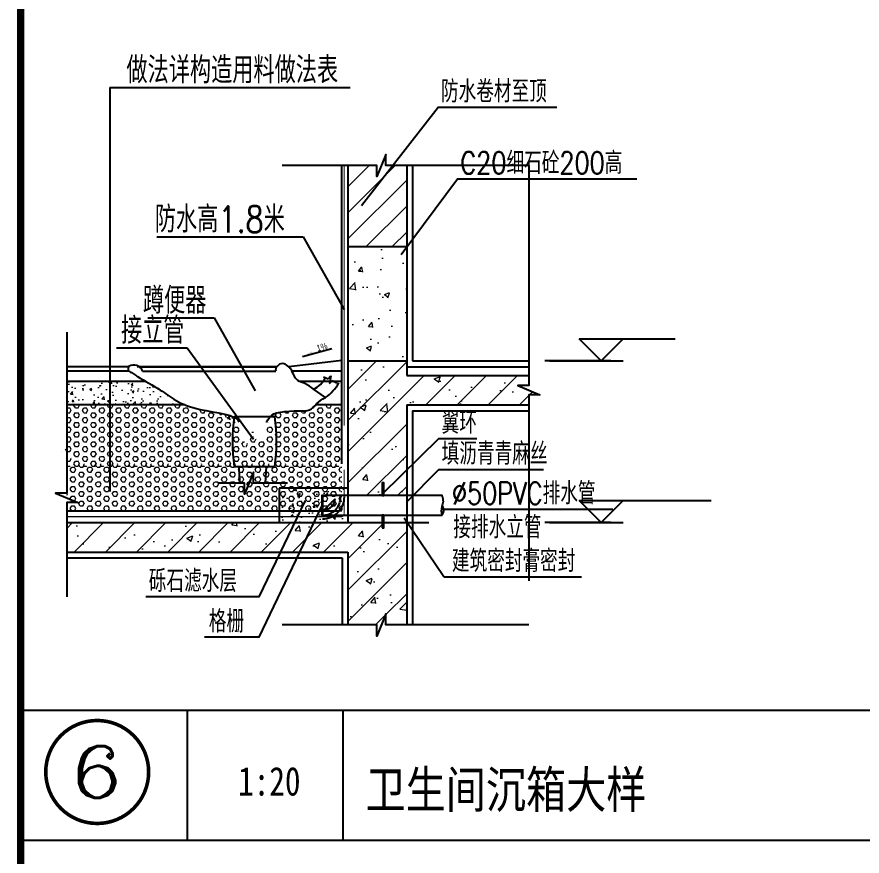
# Model space of a CAD drawing. Extents: x 2265485 to 2764500, y -717688 to -411246.
# Drawn here: x 2711530 to 2713830, y -682057 to -679775 of the extents above; entities that cross this region are included whole.
import ezdxf
from ezdxf.enums import TextEntityAlignment as Align

# ---------------------------------------------------------------- set-up
doc = ezdxf.new("R2010")
doc.units = 0
doc.header["$LTSCALE"] = 1000
doc.header["$MEASUREMENT"] = 0
doc.layers.get('0').update_dxf_attribs({"linetype": 'CONTINUOUS'})
for name, color, linetype in [('2', 57, 'CONTINUOUS'), ('c景森a-厨厕', 14, 'CONTINUOUS'), ('DIM_ELEV', 3, 'CONTINUOUS'), ('f景森a-符号', 125, 'CONTINUOUS'), ('f符号', 125, 'CONTINUOUS'), ('k-看线', 1, 'CONTINUOUS'), ('l景森a-楼电梯', 53, 'CONTINUOUS'), ('m-抹灰线', 57, 'CONTINUOUS'), ('m景森a-抹灰线', 57, 'CONTINUOUS'), ('PUB_HATCH', 8, 'CONTINUOUS'), ('PUB_TEXT', 7, 'CONTINUOUS'), ('PUB_TITLE', 4, 'CONTINUOUS'), ('s-索引', 123, 'CONTINUOUS'), ('t景森a-砼', 6, 'CONTINUOUS'), ('WALL', 4, 'CONTINUOUS'), ('建筑', 2, 'CONTINUOUS'), ('砼', 6, 'CONTINUOUS'), ('符号', 125, 'CONTINUOUS'), ('细线', 8, 'CONTINUOUS')]:
    doc.layers.add(name, color=color, linetype=linetype)
doc.layers.add('填充', color=8, linetype='CONTINUOUS', lineweight=13)
doc.styles.add('-黑体', font='simhei.ttf')
doc.styles.add('COMP', font='complex_.ttf', dxfattribs={"bigfont": 'hztxt'})
doc.styles.add('HZTXT', font='txt.shx', dxfattribs={"width": 0.8, "bigfont": 'hztxt0.shx'})
doc.styles.add('景森尺寸文字', font='景森细字型.SHX', dxfattribs={"width": 0.7, "bigfont": '景森汉字.shx'})

# ---------------------------------------------------------------- blocks, each defined once
blk = doc.blocks.new('_INDEX1')
at = {"const_width": 0.035}
blk.add_lwpolyline([(-0.5, 0, 1), (0.5, 0, 1)], format="xyb", close=True, dxfattribs=at)
at = {"style": 'COMP', "width": 1.388086642599278}
blk.add_attdef('1', text='', height=0.5, dxfattribs=at).set_placement((-0.25, -0.25), (0.25, -0.25), align=Align.FIT)
blk = doc.blocks.new('景森箭头03')
at = {"layer": '符号'}
blk.add_line((0, 0), (11.5, 0), dxfattribs=at)
blk.add_solid([(7.499999999999998, 1), (11.5, 0), (6.999999999999998, 0)], dxfattribs=at)
at = {"layer": '符号', "style": '景森尺寸文字', "width": 0.7}
blk.add_attdef('2%', text='', height=2.399999999999999, dxfattribs=at).set_placement((3.395155748497927, 1.614453559770482), align=Align.MIDDLE)
blk = doc.blocks.new('ad')
at = {"layer": 'k-看线'}
h = blk.add_hatch(dxfattribs=at)
h.set_pattern_fill('ANSI31', color=256, scale=150, style=0)
h.set_pattern_definition([(135, (1265740.84910036, -528489.865911398), (168.3798022700466, 168.3798022700466), [])])
h.paths.add_polyline_path([(1266257.34386894, -527044.1544806976), (1266268.543080887, -527044.1544806976), (1266268.543080887, -526958.1526710965), (1266257.34386894, -526958.1526710965)])
for points in [[(1266257.34386894, -527044.1544806976), (1266268.543080887, -527044.1544806976), (1266268.543080887, -526958.1526710965), (1266257.34386894, -526958.1526710965)], [(1266257.343868939, -527263.704465338), (1266268.543080887, -527263.704465338), (1266268.543080887, -527177.702655737), (1266257.343868939, -527177.702655737)]]:
    blk.add_hatch(color=256, dxfattribs=at).paths.add_polyline_path(points)
at = {"layer": '填充'}
h = blk.add_hatch(dxfattribs=at)
h.set_pattern_fill('普通砖', color=256, scale=50, style=0)
h.set_pattern_definition([(45, (1199381.836328719, -520046.263566847), (-88.38838300365748, 88.3883830036575), [])])
h.paths.add_polyline_path([(1266423.517782639, -525350.324852151), (1266423.517782639, -524799.431625349), (1266282.62268581, -524799.431625349), (1266282.62268581, -524724.431625349), (1266220.12268581, -524874.431625349), (1266220.12268581, -524799.431625349), (1266023.517782639, -524799.431625349), (1266023.517782639, -525350.324852151)])
h = blk.add_hatch(dxfattribs=at)
h.set_pattern_fill('混凝土', color=256, scale=50, style=0)
h.set_pattern_definition([(49.99999999999999, (1199381.836328719, -520136.019241847), (358.6300913003767, -31.37606749129755), [37.5, -412.5]), (355, (1199381.836328719, -520136.019241847), (-69.3756668065, 376.0960668500059), [30, -330]), (100.4514, (1199411.722168719, -520138.633911847), (289.2546908570108, 344.7197710304768), [31.87009499999998, -350.5710559999996]), (46.18420000000002, (1199381.836328719, -520036.019241847), (533.6205243128222, -82.75950716450905), [56.24999999999999, -618.7499999999998]), (96.63559999999998, (1199426.304701219, -520042.915895347), (467.3313527743517, 487.0589354502209), [47.80514399999994, -525.8564999999991]), (351.1842, (1199381.836328719, -520036.019241847), (467.3309725668136, 487.0593004626623), [45, -495]), (21, (1199431.836328719, -520061.019241847), (298.4535260592309, -201.3094453326694), [37.5, -412.5]), (326.0000000000001, (1199431.836328719, -520061.019241847), (121.6576659607909, 362.5750225234265), [30, -330]), (71.4514, (1199456.707445219, -520077.795044847), (420.111314290745, 161.2652483549762), [31.870095, -350.571056]), (37.50000000000001, (1199381.836328719, -520136.019241847), (6.079927658645334, 166.4469269156558), [0, -326, 0, -335, 0, -331.25]), (7.499999999999999, (1199381.836328719, -520136.019241847), (131.5347687210743, 197.2058559411801), [0, -191, 0, -318.5, 0, -126.25]), (327.5, (1199270.336328719, -520136.019241847), (266.9112180862045, -11.2774358671899), [0, -125, 0, -390, 0, -517.5]), (317.5, (1199220.336328719, -520136.019241847), (291.5930846711931, 50.05249116615882), [0, -162.5, 0, -259, 0, -367.5])])
h.paths.add_polyline_path([(1266423.517782639, -525350.324852151), (1266023.517782639, -525350.324852151), (1266023.517782639, -526127.7026557188), (1266423.517782639, -526127.7026557188)])
h = blk.add_hatch(dxfattribs=at)
h.set_pattern_fill('钢筋混凝土', color=256, scale=60, style=0)
h.set_pattern_definition([(45, (1198444.146787106, -520136.019241847), (-106.0660171779821, 106.0660171779821), []), (49.99999999999999, (1198444.146787106, -520136.019241847), (430.3561095604521, -37.65128098955707), [45, -495]), (355, (1198444.146787106, -520136.019241847), (-83.25080016780001, 451.3152802200071), [36, -396]), (100.4514, (1198480.009795106, -520139.156845847), (347.1056290284129, 413.6637252365721), [38.24411399999997, -420.6852671999998]), (46.18420000000002, (1198444.146787106, -520016.019241847), (640.3446291753867, -99.31140859741085), [67.49999999999997, -742.4999999999998]), (96.63559999999998, (1198497.508834106, -520024.295226047), (560.797623329222, 584.470722540265), [57.36617279999997, -631.0277999999994]), (351.1842, (1198444.146787106, -520016.019241847), (560.7971670801763, 584.4711605551947), [54, -594]), (21, (1198504.146787106, -520046.019241847), (358.144231271077, -241.5713343992033), [45, -495]), (326.0000000000001, (1198504.146787106, -520046.019241847), (145.989199152949, 435.0900270281118), [36, -396]), (71.4514, (1198533.992126906, -520066.150205447), (504.1335771488939, 193.5182980259714), [38.244114, -420.6852672]), (37.50000000000001, (1198444.146787106, -520136.019241847), (7.295913190374401, 199.7363122987869), [0, -391.2, 0, -402, 0, -397.5]), (7.499999999999999, (1198444.146787106, -520136.019241847), (157.8417224652892, 236.6470271294161), [0, -229.2, 0, -382.2, 0, -151.5]), (327.5, (1198310.346787106, -520136.019241847), (320.2934617034455, -13.53292304062788), [0, -150, 0, -468, 0, -621]), (317.5, (1198250.346787106, -520136.019241847), (349.9117016054317, 60.06298939939058), [0, -195, 0, -310.8, 0, -441])])
h.paths.add_polyline_path([(1266423.517782639, -526427.7026587602), (1267254.144480244, -526427.7026587602), (1267254.144480244, -526358.4583925924), (1267329.144480244, -526358.4583925924), (1267179.144480244, -526295.9583925923), (1267254.144480244, -526295.9583925924), (1267254.144480244, -526227.7026587602), (1266423.517782639, -526227.7026587602), (1266423.517782639, -526127.7026557188), (1266023.517782639, -526127.7026557188), (1266023.517782639, -527044.1544806972), (1266257.34386894, -527044.1544806976), (1266257.34386894, -526958.1526710965), (1266268.543080887, -526958.1526710965), (1266268.543080887, -527044.1544806976), (1266423.517782639, -527044.1544806977)])
h = blk.add_hatch(dxfattribs=at)
h.set_pattern_fill('混凝土', color=256, scale=20, style=0)
h.set_pattern_definition([(49.99999999999999, (1187267.585879048, -661778.4060760105), (143.4520365201507, -12.55042699651902), [15, -165]), (355, (1187267.585879048, -661778.4060760105), (-27.7502667226, 150.4384267400024), [12, -132]), (100.4514, (1187279.540215048, -661779.4519440106), (115.7018763428043, 137.8879084121907), [12.74803799999999, -140.2284223999998]), (46.18420000000002, (1187267.585879048, -661738.4060760105), (213.4482097251289, -33.10380286580362), [22.49999999999999, -247.4999999999999]), (96.63559999999998, (1187285.373228048, -661741.1647374106), (186.9325411097407, 194.8235741800883), [19.12205759999997, -210.3425999999997]), (351.1842, (1187267.585879048, -661738.4060760105), (186.9323890267254, 194.8237201850649), [18, -198]), (21, (1187287.585879048, -661748.4060760105), (119.3814104236923, -80.52377813306776), [15, -165]), (326.0000000000001, (1187287.585879048, -661748.4060760105), (48.66306638431634, 145.0300090093706), [12, -132]), (71.4514, (1187297.534325648, -661755.1163972106), (168.044525716298, 64.50609934199048), [12.748038, -140.2284224]), (37.50000000000001, (1187267.585879048, -661778.4060760105), (2.431971063458134, 66.5787707662623), [0, -130.4, 0, -134, 0, -132.5]), (7.499999999999999, (1187267.585879048, -661778.4060760105), (52.61390748842972, 78.88234237647205), [0, -76.39999999999999, 0, -127.4, 0, -50.5]), (327.5, (1187222.985879048, -661778.4060760105), (106.7644872344818, -4.51097434687596), [0, -50, 0, -156, 0, -207]), (317.5, (1187202.985879048, -661778.4060760105), (116.6372338684772, 20.02099646646353), [0, -65, 0, -103.6, 0, -147])])
edge = h.paths.add_edge_path()
edge.add_spline(control_points=[(1265280.877417731, -526545.4348115511), (1265274.253189611, -526490.8078767247), (1264912.312173928, -526465.3595437272), (1264781.519216502, -526336.2152819615), (1264637.934979895, -526263.3772309562), (1264588.339526022, -526231.7253250694), (1264550.872155497, -526206.2360443315)], knot_values=[19.95182551855476, 19.95182551855476, 19.95182551855476, 19.95182551855476, 161.6344601061274, 360.1803753331347, 495.9215664761386, 502.5161026628471, 502.5161026628471, 502.5161026628471, 502.5161026628471], degree=3, periodic=0)
edge.add_line((1264648.674752951, -526267.7026587604), (1264110.649176702, -526267.7026587604))
edge.add_line((1264110.649176702, -526267.7026587604), (1264110.649176702, -526427.7026587604))
edge.add_line((1264110.649176702, -526427.7026587604), (1264917.529280917, -526427.7026587604))
h = blk.add_hatch(dxfattribs=at)
h.set_pattern_fill('HEX', color=256, scale=20, style=0)
h.set_pattern_definition([(0, (1187267.585879048, -661778.4060760105), (0, 32.99556), [19.05, -38.1]), (120, (1187267.585879048, -661778.4060760105), (-28.57499317209367, -16.49777999999999), [19.04999999999997, -38.09999999999993]), (59.99999999999999, (1187286.635879048, -661778.4060760105), (-28.57499317209367, 16.49778000000001), [19.05, -38.1])])
edge = h.paths.add_edge_path()
edge.add_arc((1265962.955727384, -526827.7026587602), 20, 270, 359.9999999988353)
edge.add_line((1265982.955727384, -526827.7026587607), (1265982.955727392, -526427.7026587602))
edge.add_line((1265982.955727392, -526427.7026587602), (1265803.296722433, -526427.7026587602))
edge.add_spline(control_points=[(1265803.296722433, -526427.7026587602), (1265789.806690024, -526441.1309430064), (1265743.934470825, -526486.700972272), (1265656.872549511, -526452.7692279086), (1265513.132005684, -526487.4975785936), (1265495.073095291, -526506.8752548946)], knot_values=[71.74321099880518, 71.74321099880518, 71.74321099880518, 71.74321099880518, 101.0130182956753, 181.2048009497478, 194.0313682018874, 194.0313682018874, 194.0313682018874, 194.0313682018874], degree=3, periodic=0)
edge.add_line((1265495.073095291, -526506.8752548946), (1265526.354211424, -526506.8752548946))
edge.add_arc((1265516.8560029, -526526.522936645), 21.82309243267884, -64.1996501143696, 64.19965002449118, ccw=False)
edge.add_line((1265526.354211393, -526546.1706184102), (1265470.720450047, -526546.1706184102))
edge.add_line((1265470.720450047, -526546.1706184102), (1265462.382850324, -526659.1190665154))
edge.add_line((1265462.382850324, -526659.1190665154), (1265382.411590109, -526659.1190665154))
edge.add_line((1265382.411590109, -526659.1190665154), (1265382.411590109, -526584.1190665154))
edge.add_line((1265382.411590109, -526584.1190665154), (1265319.911590109, -526734.1190665154))
edge.add_line((1265319.911590109, -526734.1190665154), (1265319.911590109, -526659.1190665154))
edge.add_line((1265319.911590109, -526659.1190665154), (1265286.877658148, -526659.1190665154))
edge.add_arc((1273430.933636626, -526169.8430104486), 8158.740027702113, 182.6437460582711, 183.4380655831202, ccw=False)
edge.add_line((1265280.877417733, -526546.1706184102), (1265250.277463603, -526546.1706184102))
edge.add_arc((1265259.775672096, -526526.522936645), 21.82309243267884, 127.2259345131948, 244.1996501143676, ccw=False)
edge.add_spline(control_points=[(1265246.573582907, -526509.1461646667), (1265194.732501252, -526484.0880255114), (1265041.521769706, -526468.7641387314), (1264945.777567546, -526439.1264385671), (1264917.140738255, -526427.7026587604)], knot_values=[306.0644684951205, 306.0644684951205, 306.0644684951205, 306.0644684951205, 408.7109933306111, 463.4799929107651, 463.4799929107651, 463.4799929107651, 463.4799929107651], degree=3, periodic=0)
edge.add_line((1264917.140738255, -526427.7026587604), (1264110.649176702, -526427.7026587604))
edge.add_line((1264110.649176702, -526427.7026587604), (1264110.649176702, -526727.8225091702))
edge.add_line((1264110.649176702, -526727.8225091702), (1264035.649176702, -526727.82250917))
edge.add_line((1264035.649176702, -526727.82250917), (1264185.649176702, -526790.32250917))
edge.add_line((1264185.649176702, -526790.3225091702), (1264110.649176702, -526790.3225091702))
edge.add_line((1264110.649176702, -526790.3225091702), (1264110.649176702, -526847.7026587604))
edge.add_line((1264110.649176702, -526847.7026587602), (1265962.955727384, -526847.7026587602))
h = blk.add_hatch(dxfattribs=at)
h.set_pattern_fill('HEX', color=256, scale=20, style=0)
h.set_pattern_definition([(0, (1198444.146787106, -520136.019241847), (0, 32.99556), [19.05, -38.1]), (120, (1198444.146787106, -520136.019241847), (-28.57499317209367, -16.49777999999999), [19.04999999999998, -38.09999999999996]), (59.99999999999999, (1198463.196787106, -520136.019241847), (-28.57499317209367, 16.49778000000001), [19.05, -38.1])])
h.paths.add_polyline_path([(1264110.649176702, -527147.7026587602), (1265982.955727384, -527147.7026587602), (1265982.955727384, -526827.7026587607), (1264110.649176702, -526827.7026587607)])
h = blk.add_hatch(dxfattribs=at)
h.set_pattern_fill('混凝土', color=256, scale=20, style=0)
h.set_pattern_definition([(49.99999999999999, (1523355.960694482, -623227.8307726526), (143.4520365201507, -12.55042699651902), [15, -165]), (355, (1523355.960694482, -623227.8307726526), (-27.7502667226, 150.4384267400024), [12, -132]), (100.4514, (1523367.915030482, -623228.8766406527), (115.7018763428043, 137.8879084121907), [12.74803799999996, -140.2284223999993]), (46.18420000000002, (1523355.960694482, -623187.8307726526), (213.4482097251289, -33.10380286580362), [22.49999999999999, -247.4999999999999]), (96.63559999999998, (1523373.748043481, -623190.5894340527), (186.9325411097407, 194.8235741800883), [19.12205759999991, -210.3425999999993]), (351.1842, (1523355.960694482, -623187.8307726526), (186.9323890267254, 194.8237201850649), [18, -198]), (21, (1523375.960694482, -623197.8307726526), (119.3814104236923, -80.52377813306776), [15, -165]), (326.0000000000001, (1523375.960694482, -623197.8307726526), (48.66306638431634, 145.0300090093706), [12, -132]), (71.4514, (1523385.909141082, -623204.5410938526), (168.044525716298, 64.50609934199048), [12.748038, -140.2284224]), (37.50000000000001, (1523355.960694482, -623227.8307726526), (2.431971063458134, 66.5787707662623), [0, -130.4, 0, -134, 0, -132.5]), (7.499999999999999, (1523355.960694482, -623227.8307726526), (52.61390748842972, 78.88234237647205), [0, -76.39999999999999, 0, -127.4, 0, -50.5]), (327.5, (1523311.360694482, -623227.8307726526), (106.7644872344818, -4.51097434687596), [0, -50, 0, -156, 0, -207]), (317.5, (1523291.360694482, -623227.8307726526), (116.6372338684772, 20.02099646646353), [0, -65, 0, -103.6, 0, -147])])
h.paths.add_polyline_path([(1265555.904892118, -526994.154480697), (1265555.904899422, -527227.7026557361), (1266023.517782639, -527227.7026557367), (1266023.517782639, -527177.7026557367), (1265846.252056588, -527177.7026557366), (1265846.252056588, -527044.1544806971), (1266023.51778264, -527044.1544806972), (1266023.51778264, -526994.1544806974)])
h = blk.add_hatch(dxfattribs=at)
h.set_pattern_fill('钢筋混凝土', color=256, scale=60, style=0)
h.set_pattern_definition([(45, (1187267.585879048, -662078.4060760105), (-106.0660171779821, 106.0660171779821), []), (49.99999999999999, (1187267.585879048, -662078.4060760105), (430.3561095604521, -37.65128098955707), [45, -495]), (355, (1187267.585879048, -662078.4060760105), (-83.25080016780001, 451.3152802200071), [36, -396]), (100.4514, (1187303.448887048, -662081.5436800106), (347.1056290284129, 413.6637252365721), [38.24411399999994, -420.6852671999995]), (46.18420000000002, (1187267.585879048, -661958.4060760105), (640.3446291753867, -99.31140859741085), [67.49999999999997, -742.4999999999998]), (96.63559999999998, (1187320.947926048, -661966.6820602106), (560.797623329222, 584.470722540265), [57.36617279999993, -631.0277999999988]), (351.1842, (1187267.585879048, -661958.4060760105), (560.7971670801763, 584.4711605551947), [54, -594]), (21, (1187327.585879048, -661988.4060760105), (358.144231271077, -241.5713343992033), [45, -495]), (326.0000000000001, (1187327.585879048, -661988.4060760105), (145.989199152949, 435.0900270281118), [36, -396]), (71.4514, (1187357.431218848, -662008.5370396106), (504.1335771488939, 193.5182980259714), [38.244114, -420.6852672]), (37.50000000000001, (1187267.585879048, -662078.4060760105), (7.295913190374401, 199.7363122987869), [0, -391.2, 0, -402, 0, -397.5]), (7.499999999999999, (1187267.585879048, -662078.4060760105), (157.8417224652892, 236.6470271294161), [0, -229.2, 0, -382.2, 0, -151.5]), (327.5, (1187133.785879048, -662078.4060760105), (320.2934617034455, -13.53292304062788), [0, -150, 0, -468, 0, -621]), (317.5, (1187073.785879048, -662078.4060760105), (349.9117016054317, 60.06298939939058), [0, -195, 0, -310.8, 0, -441])])
h.paths.add_polyline_path([(1266423.517782639, -527923.5852002843), (1266423.517782639, -527227.7026587604), (1264110.649176702, -527227.7026587602), (1264110.649176702, -527427.7026587602), (1266023.517782639, -527427.7026587602), (1266023.517782639, -527923.5852002843), (1266220.12268581, -527923.5852002843), (1266220.12268581, -527998.5852002843), (1266282.62268581, -527848.5852002843), (1266282.62268581, -527923.5852002843)])
blk.add_lwpolyline([(1266023.517782641, -526994.1544806974), (1265555.904892113, -526994.154480697)])
at = {"layer": '2'}
blk.add_line((1265861.017782642, -527140.2026557369), (1265936.017782642, -527065.2026557368), dxfattribs=at)
blk.add_arc((1265861.017782642, -527065.2026557369), 75, 270, 0, dxfattribs=at)
at = {"layer": 'c景森a-厨厕', "ltscale": 0.25}
for p, q in [((1265250.277463573, -526506.8752548946), (1265526.354211438, -526506.8752548946)), ((1265250.277463603, -526846.1706184102), (1265526.354211393, -526846.1706184102))]:
    blk.add_line(p, q, dxfattribs=at)
blk.add_lwpolyline([(1265462.382850324, -526959.1190665154), (1265470.720450047, -526846.1706184102)], dxfattribs=at)
for centre, radius, start, end in [((1265714.073171112, -526162.1933082482), 176.1182610258165, 295.8001429123439, 333.1094706202983), ((1265669.471584765, -526104.0720302011), 340.1056446125663, 306.5270815304051, 329.3015477066896), ((1266411.685283115, -526676.522936645), 1173.732703451208, 171.6895372092237, 188.3104627907764), ((1264364.946391881, -526676.522936645), 1173.732703451208, 351.6895372092237, 8.31046279077637)]:
    blk.add_arc(centre, radius, start, end, dxfattribs=at)
at = {"layer": 'DIM_ELEV'}
for p, q in [((1267745.58397387, -526127.7026557188), (1267595.58397387, -525977.7026557188)), ((1267595.58397387, -525977.7026557188), (1268250.307646214, -525977.7026557188)), ((1267745.58397387, -526127.7026557188), (1267895.58397387, -525977.7026557188)), ((1267395.58397387, -526127.7026557188), (1267895.58397387, -526127.7026557188)), ((1267745.58397387, -527227.7026557367), (1267595.58397387, -527077.7026557367)), ((1267595.58397387, -527077.7026557367), (1268495.58397387, -527077.7026557367)), ((1267745.58397387, -527227.7026557367), (1267895.58397387, -527077.7026557367)), ((1267395.58397387, -527227.7026557367), (1267895.58397387, -527227.7026557367))]:
    blk.add_line(p, q, dxfattribs=at)
at = {"layer": 'k-看线'}
for points in [[(1266257.34386894, -527044.1544806976), (1266268.543080887, -527044.1544806976), (1266268.543080887, -526958.1526710965), (1266257.34386894, -526958.1526710965)], [(1266257.343868939, -527263.704465338), (1266268.543080887, -527263.704465338), (1266268.543080887, -527177.702655737), (1266257.343868939, -527177.702655737)]]:
    blk.add_lwpolyline(points, close=True, dxfattribs=at)
for points in [[(1266660.954740792, -527048.4967557479), (1266660.954740792, -527044.154480698), (1265846.252056588, -527044.1544806971), (1265846.252056588, -527177.7026557366), (1266660.954740792, -527177.7026557375)], [(1266664.695211042, -527048.4967557479), (1266664.695211042, -527044.154480698), (1265849.992526838, -527044.1544806971), (1265849.992526838, -527177.7026557366), (1266664.695211042, -527177.7026557375)], [(1265555.904899422, -527227.7026557361), (1266573.517911651, -527227.7026557374)]]:
    blk.add_lwpolyline(points, dxfattribs=at)
blk.add_spline([(1266664.695211042, -527048.4967557479), (1266670.484937109, -527084.9947188367), (1266658.32321782, -527150.73632453), (1266664.695211042, -527177.7026557375)], degree=3, dxfattribs=at)
blk.add_open_spline([(1266665.572789025, -527177.7026557375), (1266672.191182015, -527163.7226824588), (1266682.84002853, -527141.2292176601), (1266669.47900825, -527120.8642643582), (1266664.929565592, -527113.292628278)], degree=3, knots=[0, 0, 0, 0, 42.45725193612889, 68.31277019191435, 68.31277019191435, 68.31277019191435, 68.31277019191447], dxfattribs=at)
at = {"layer": 'l景森a-楼电梯'}
for p, q in [((1265857.213560391, -526235.6996246269), (1265889.37035175, -526249.891321837)), ((1265889.37035175, -526249.891321837), (1265907.280847687, -526229.6210708534)), ((1265907.280847687, -526229.6210708534), (1265899.329074997, -526282.4610437369)), ((1265899.329074997, -526282.4610437369), (1265917.239570934, -526262.1907927534)), ((1265917.239570934, -526262.1907927534), (1265949.396362293, -526276.3824899634))]:
    blk.add_line(p, q, dxfattribs=at)
for points in [[(1267254.144480244, -524799.4316253492), (1266282.62268581, -524799.431625349), (1266282.62268581, -524724.431625349), (1266220.12268581, -524874.431625349), (1266220.12268581, -524799.431625349), (1265577.361811286, -524799.431625349)], [(1265612.014317984, -526959.1190665154), (1265382.411590109, -526959.1190665154), (1265382.411590109, -526884.1190665154), (1265319.911590109, -527034.1190665154), (1265319.911590109, -526959.1190665154), (1265138.153430688, -526959.1190665154)], [(1267254.144480244, -527923.5852002845), (1266282.62268581, -527923.5852002843), (1266282.62268581, -527848.5852002843), (1266220.12268581, -527998.5852002843), (1266220.12268581, -527923.5852002843), (1265577.361811286, -527923.5852002841)]]:
    blk.add_lwpolyline(points, dxfattribs=at)
at = {"layer": 'l景森a-楼电梯', "elevation": 1.999999999999545}
for points in [[(1267254.144480244, -524799.4316253492), (1267254.144480244, -526295.9583925924), (1267179.144480244, -526295.9583925923), (1267329.144480244, -526358.4583925924), (1267254.144480244, -526358.4583925924), (1267254.144480244, -527623.5852002845)], [(1264110.649176702, -525932.280490139), (1264110.649176702, -527027.8225091702), (1264035.649176702, -527027.82250917), (1264185.649176702, -527090.3225091702), (1264110.649176702, -527090.3225091702), (1264110.649176702, -527733.0833836934)]]:
    blk.add_lwpolyline(points, dxfattribs=at)
at = {"layer": 'm-抹灰线'}
for p, q in [((1266463.517782639, -524799.4316253491), (1266463.517782639, -526127.7026587602)), ((1266463.517782639, -526127.7026587602), (1267248.735623954, -526127.7026587602)), ((1267812.314559954, -526127.7026557188), (1267364.118438982, -526127.7026557188)), ((1266423.517782639, -526167.7026587602), (1267254.144480244, -526167.7026587602)), ((1267812.314559954, -527227.7026557367), (1267364.118438982, -527227.7026557367))]:
    blk.add_line(p, q, dxfattribs=at)
at = {"layer": 'm-抹灰线', "ltscale": 1000}
for p, q in [((1265982.955727398, -526125.2597221185), (1265622.226706191, -526167.7026587602)), ((1264532.422290594, -526167.7026587604), (1264110.649176702, -526167.7026587604)), ((1264532.422290594, -526197.7026587641), (1264110.649176702, -526197.7026587641)), ((1265540.043266958, -526167.7026587602), (1264589.363984543, -526167.7026587604)), ((1265982.955727398, -526197.702658764), (1265643.536632964, -526197.702658764))]:
    blk.add_line(p, q, dxfattribs=at)
at = {"layer": 'm景森a-抹灰线', "linetype": 'ByBlock'}
for p, q in [((1265982.955727384, -526827.7026587607), (1265982.955727425, -524799.431625349)), ((1264603.027702907, -526167.7026587566), (1265539.828206453, -526167.7026587641)), ((1264627.096461499, -526197.7026587641), (1265532.55765492, -526197.7026587641)), ((1266463.517782639, -526467.7026587602), (1267254.144480244, -526467.7026587602)), ((1266463.517782639, -526467.7026587602), (1266463.517782639, -527923.5852002843)), ((1264110.649176702, -527147.7026587602), (1265962.955727384, -527147.7026587602)), ((1264110.649176702, -527467.7026587602), (1265983.517782639, -527467.7026587602)), ((1265983.517782639, -527467.7026587602), (1265983.517782639, -527923.5852002843))]:
    blk.add_line(p, q, dxfattribs=at)
at = {"layer": 'm景森a-抹灰线', "linetype": 'ByBlock', "const_width": 7.999999999999999}
for points in [[(1265998.686174738, -526567.7026587602), (1265998.686174738, -524799.431625349)], [(1264110.649176702, -527187.7026587602), (1265477.904924341, -527187.7026587607)]]:
    blk.add_lwpolyline(points, dxfattribs=at)
blk.add_lwpolyline([(1265477.904924341, -527187.7026587607), (1265973.517782639, -527187.7026587602, 0.3644391305193027), (1265998.686174738, -527167.7026587607), (1265998.686174738, -526867.7026587602)], format="xyb", dxfattribs=at)
at = {"layer": 'm景森a-抹灰线', "linetype": 'ByBlock'}
blk.add_arc((1265962.955727384, -527127.7026587602), 20, 270, 0, dxfattribs=at)
at = {"layer": 's-索引'}
for p, q in [((1264404.924848987, -524269.1868619137), (1266039.572650941, -524269.1868619137)), ((1264404.924848987, -524269.1868619137), (1264404.924848987, -527016.4488642752)), ((1264722.900592634, -525283.5353298968), (1265719.541326716, -525283.5353298968)), ((1265719.541326716, -525283.5353298968), (1265998.686176675, -525779.3892024871)), ((1264663.501856311, -525835.5448915556), (1265114.175493765, -525835.5448915556)), ((1265114.175493765, -525835.5448915556), (1265393.320343724, -526331.3987641458)), ((1264450.138620356, -526039.5010874458), (1264929.775216068, -526039.5010874458)), ((1264929.775216068, -526039.5010874458), (1265382.411590109, -526659.1190665154)), ((1266676.006726803, -527595.9766818905), (1266407.148980149, -527197.6186204832))]:
    blk.add_line(p, q, dxfattribs=at)
for points in [[(1266116.714784429, -525070.887174332), (1266636.465782804, -524403.6029456041), (1267445.418548564, -524403.6022575116)], [(1266386.49358495, -525404.2892953914), (1266768.145720327, -524889.4002408145), (1267989.200070101, -524889.399552722)], [(1266259.443898308, -527032.7375667508), (1266641.096033685, -526656.1346698068), (1266899.928945489, -526656.1339817143)], [(1266425.080106634, -527086.4346720367), (1266641.096033685, -526866.428925035), (1267354.986673408, -526866.4282369425)], [(1265733.687724218, -527077.3056878955), (1265417.663197059, -527731.4784544704), (1264648.889536375, -527731.4777663779)], [(1265846.252056588, -527110.9285682169), (1265417.663197059, -528007.0824501486), (1265049.288892748, -528007.0817620561)], [(1266676.006726803, -527135.8998187984), (1267825.152476596, -527135.8986692308)], [(1266676.006726803, -527595.9766818905), (1267612.880268222, -527595.9755323229)]]:
    blk.add_lwpolyline(points, dxfattribs=at)
at = {"layer": 't景森a-砼', "linetype": 'ByBlock'}
for p, q in [((1265871.903373468, -526377.3726347005), (1265790.725710991, -526320.7556934347)), ((1265462.382850324, -526959.1190665154), (1265470.720450047, -526846.1706184102))]:
    blk.add_line(p, q, dxfattribs=at)
blk.add_lwpolyline([(1265538.114318657, -526169.7035973137, 0.2117108710598321), (1265532.448557916, -526197.7026587641)], format="xyb", dxfattribs=at)
for centre, radius, start, end in [((1264579.019258792, -526140.0494365459), 65.76371794696392, 244.6590744048607, 244.6590744048607), ((1264555.282212595, -526165.6262004292), 34.14496827301735, 262.5791264378844, 262.5791264378844), ((1264552.924924458, -526181.5695647439), 24.75174896696567, 135.3468323652628, 265.2427504856658), ((1264566.93702353, -526219.999085567), 64.15830905691932, 20.3358270400102, 119.5274930757483), ((1273430.933636626, -526469.8430104493), 8158.740027702178, 182.643746059953, 183.4380655848977)]:
    blk.add_arc(centre, radius, start, end, dxfattribs=at)
blk.add_spline([(1265790.725710991, -526320.7556934347), (1265731.303875434, -526281.8627434811), (1265682.374347645, -526261.5129848635), (1265624.691086489, -526170.1799001163), (1265566.600366059, -526147.8093180051), (1265538.114318672, -526169.7035973137)], degree=3, dxfattribs=at)
for points, knots in [([(1264550.872155497, -526206.2360443315), (1264588.339526022, -526231.7253250694), (1264637.934979895, -526263.3772309562), (1264781.519216502, -526336.2152819615), (1264912.312173928, -526465.3595437272), (1265274.253189611, -526490.8078767247), (1265280.877417731, -526545.4348115511)], [19.9518255185548, 19.9518255185548, 19.9518255185548, 19.9518255185548, 26.54636170526332, 162.2875528482672, 360.8334680752745, 502.5161026628472, 502.5161026628472, 502.5161026628472, 502.5161026628472]), ([(1265470.720450047, -526546.1706184102), (1265493.831447151, -526492.3426021859), (1265652.504210132, -526451.0666997214), (1265771.653885636, -526497.5044105956), (1265818.383830321, -526399.1046025362), (1265871.903373617, -526377.3726345068)], [65.60739220984989, 65.60739220984989, 65.60739220984989, 65.60739220984989, 84.56977825094486, 164.7615609050173, 232.9663710686236, 232.9663710686236, 232.9663710686236, 232.9663710686236])]:
    blk.add_open_spline(points, degree=3, knots=knots, dxfattribs=at)
at = {"layer": 'WALL'}
blk.add_line((1265555.904892113, -526993.9768111773), (1265555.904899422, -527227.7026557367), dxfattribs=at)
blk.add_lwpolyline([(1266023.517782641, -526993.9768111778), (1265555.904892113, -526993.9768111773)], dxfattribs=at)
at = {"layer": '建筑', "color": 1}
for radius in [150, 125]:
    blk.add_arc((1265849.992526838, -527052.524986217), radius, 270, 3.335053305670289e-08, dxfattribs=at)
at = {"layer": '砼'}
for p, q in [((1266023.517782639, -524799.431625349), (1266023.517782639, -527227.7026557367)), ((1266423.517782639, -524799.4316253491), (1266423.517782639, -526227.7026587602)), ((1266023.517782639, -525350.324852151), (1266423.517782639, -525350.324852151)), ((1266023.517782639, -526127.7026557188), (1266423.517782639, -526127.7026557188)), ((1266423.517782639, -526227.7026587602), (1267254.144480244, -526227.7026587602)), ((1264648.680083538, -526267.7026587604), (1264110.649176702, -526267.7026587604)), ((1265982.955727396, -526267.7026587602), (1265693.147417686, -526267.7026587602)), ((1264917.140738255, -526427.7026587604), (1264110.649176702, -526427.7026587604)), ((1265982.955727392, -526427.7026587602), (1265803.296722433, -526427.7026587602)), ((1266423.517782639, -526427.7026587602), (1267254.144480244, -526427.7026587602)), ((1266423.517782639, -526427.7026587604), (1266423.517782639, -527923.5852002843)), ((1264110.649176702, -527227.7026587602), (1266023.517782639, -527227.7026587602)), ((1264110.649176702, -527427.7026587602), (1266023.517782639, -527427.7026587602)), ((1266023.517782639, -527427.7026587602), (1266023.517782639, -527923.5852002843))]:
    blk.add_line(p, q, dxfattribs=at)
at = {"layer": 'f符号'}
ref = blk.add_blockref('景森箭头03', (1265913.56474957, -526045.5700485649), dxfattribs=dict(at, xscale=-18.00000000039233, yscale=18.00000000035652, zscale=0.1800000000042979, rotation=15.10233378503718))
ref.add_attrib('2%', '1%', dxfattribs={"layer": 'f景森a-符号', "height": 43.20000000102907, "rotation": 15.10233378272415, "style": '景森尺寸文字', "width": 0.6999999999997119}).set_placement((1265846.991212358, -526033.4361280199), align=Align.MIDDLE)
at = {"layer": 's-索引', "style": 'HZTXT', "width": 0.8}
for s, height, p in [('做法详构造用料做法表', 180.000000004298, (1264517.139051034, -524240.7992935807)), ('防水卷材至顶', 150, (1266656.768734848, -524371.1283058536)), ('C20细石砼200高', 150, (1266788.448672371, -524856.9256010641)), ('防水高1.8米', 180.000000004298, (1264710.235265103, -525255.1477615638)), ('蹲便器', 180.000000004298, (1264629.549526899, -525807.1573232226)), ('接立管', 180.000000004298, (1264480.475596048, -526011.1135191127)), ('翼环', 150, (1266661.398985729, -526623.6600300563)), ('填沥青青麻丝', 150, (1266661.398985729, -526833.9542852846)), ('%%C50PVC排水管', 150, (1266731.033746124, -527103.4247861499)), ('接排水立管', 150, (1266740.612851148, -527334.423311857)), ('建筑密封膏密封', 150, (1266731.033746124, -527563.501649242)), ('砾石滤水层', 150, (1264669.192488419, -527699.0038147199)), ('格栅', 150, (1265077.47860511, -527974.6078103981))]:
    blk.add_text(s, height=height, dxfattribs=at).set_placement(p)

msp = doc.modelspace()

# ---------------------------------------------------------------- linework, layer by layer
at = {"layer": 'PUB_TITLE', "const_width": 20}
msp.add_lwpolyline([(2711539.995808511, -683888.0539070286), (2722719.995808511, -683888.0539070286), (2722719.995808511, -675888.0539070286), (2711539.995808511, -675888.0539070286)], close=True, dxfattribs=at)
msp.add_lwpolyline([(2711539.995808511, -683888.0539070286), (2722719.995808511, -683888.0539070286), (2722719.995808511, -675888.0539070286), (2711539.995808511, -675888.0539070286)], close=True, dxfattribs=at)
at = {"layer": 'PUB_TITLE', "color": 7, "const_width": 20}
msp.add_lwpolyline([(2711539.995808511, -683888.0539070286), (2722719.995808511, -683888.0539070286), (2722719.995808511, -675888.0539070286), (2711539.995808511, -675888.0539070286)], close=True, dxfattribs=at)
at = {"layer": '细线'}
for p, q in [((2711539.995808511, -681660.5143787564), (2722719.995808511, -681660.514011727)), ((2711992.875122141, -681660.5143787564), (2711992.875122141, -682014.1335853786)), ((2712417.177380986, -681660.5143787562), (2712417.177380986, -682014.1335853784)), ((2711539.995808511, -682014.1335853786), (2722719.995808511, -682014.1335853788))]:
    msp.add_line(p, q, dxfattribs=at)

# ---------------------------------------------------------------- block references
at = {"layer": 'PUB_HATCH', "xscale": 0.4, "yscale": 0.4, "zscale": 0.4}
msp.add_blockref('ad', (2206021.138130012, -470259.3394715245, -0.7999999999998182), dxfattribs=at)
at = {"layer": 'PUB_TEXT'}
ref = msp.add_blockref('_INDEX1', (2711748.473163716, -681828.5379527587), dxfattribs=dict(at, xscale=280, yscale=280, zscale=280))
ref.add_attrib('1', '6', dxfattribs={"layer": '0', "height": 140, "style": 'COMP', "width": 1.049113233287858}).set_placement((2711678.473163716, -681898.5379527587), (2711818.473163716, -681898.5379527587), align=Align.FIT)

# ---------------------------------------------------------------- texts
at = {"layer": 'PUB_TEXT', "style": '-黑体', "width": 0.8}
for s, height, p in [('1:20', 78, (2712131.930286005, -681892.6306937375)), ('卫生间沉箱大样', 100, (2712478.76036831, -681926.3315091591, 1778.610904068951))]:
    msp.add_text(s, height=height, dxfattribs=at).set_placement(p)

doc.saveas('drawing.dxf')
